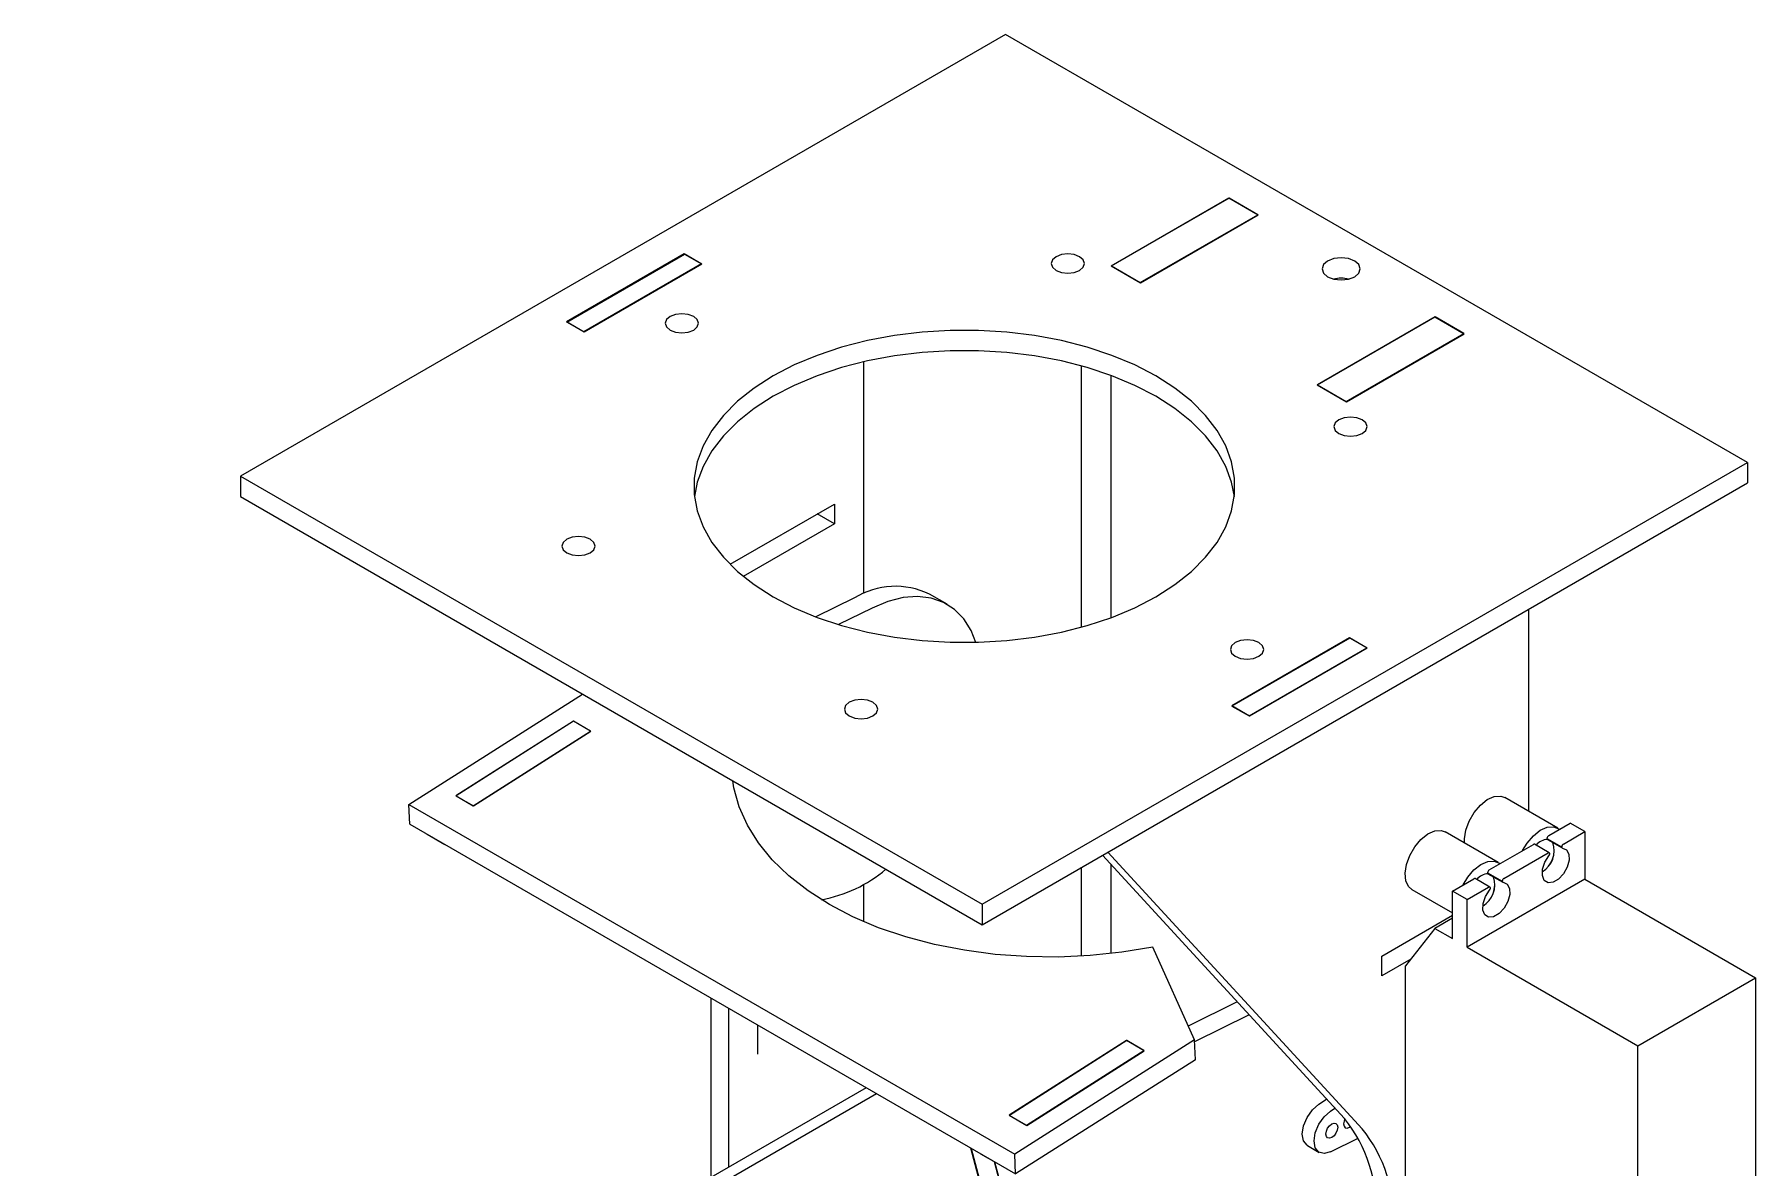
# Model space of a CAD drawing. Header units: millimetres. Extents: x -892 to 1085, y 100 to 1264.
# Drawn here: x 298.9 to 505.6, y 1127.5 to 1263.6 of the extents above; entities that cross this region are included whole.
import ezdxf

# ---------------------------------------------------------------- set-up
doc = ezdxf.new("R2010")
doc.units = ezdxf.units.MM

msp = doc.modelspace()

# ---------------------------------------------------------------- linework, layer by layer
at = {"color": 7, "linetype": 'Continuous', "lineweight": 15}
for p, q in [((415.53, 1263.58), (323.61, 1210.51)), ((504.63, 1212.14), (415.53, 1263.58)), ((428.19, 1235.78), (442.33, 1243.94)), ((442.37, 1243.92), (428.23, 1235.76)), ((442.33, 1243.94), (445.87, 1241.9)), ((445.83, 1241.92), (442.37, 1243.92)), ((431.69, 1233.76), (445.83, 1241.92)), ((431.73, 1233.74), (445.87, 1241.9)), ((376.93, 1237.21), (362.78, 1229.04)), ((362.82, 1229.02), (376.96, 1237.19)), ((379.05, 1235.98), (376.93, 1237.21)), ((376.96, 1237.19), (379.01, 1236)), ((379.01, 1236), (364.87, 1227.84)), ((379.05, 1235.98), (364.91, 1227.82)), ((428.19, 1235.78), (431.73, 1233.74)), ((428.23, 1235.76), (431.69, 1233.76)), ((364.91, 1227.82), (362.78, 1229.04)), ((364.87, 1227.84), (362.82, 1229.02)), ((452.94, 1221.49), (467.08, 1229.65)), ((467.12, 1229.63), (452.98, 1221.47)), ((467.08, 1229.65), (470.62, 1227.61)), ((470.58, 1227.63), (467.12, 1229.63)), ((456.44, 1219.47), (470.58, 1227.63)), ((456.48, 1219.45), (470.62, 1227.61)), ((398.49, 1196.4), (398.49, 1224.25)), ((424.66, 1192.37), (424.66, 1223.75)), ((428.19, 1193.51), (428.19, 1222.6)), ((452.94, 1221.49), (456.48, 1219.45)), ((452.98, 1221.47), (456.44, 1219.47)), ((412.71, 1159.08), (504.63, 1212.14)), ((504.63, 1212.14), (504.63, 1209.69)), ((323.61, 1210.51), (412.71, 1159.08)), ((323.61, 1210.51), (323.61, 1208.06)), ((412.71, 1156.63), (504.63, 1209.69)), ((323.61, 1208.06), (412.71, 1156.63)), ((382.42, 1199.92), (394.96, 1207.16)), ((394.96, 1204.79), (392.91, 1205.97)), ((394.96, 1207.16), (394.96, 1204.79)), ((394.96, 1204.79), (384.02, 1198.47)), ((397.37, 1195.89), (392.75, 1193.6)), ((408.49, 1195.12), (406.37, 1196.35)), ((399.49, 1194.67), (395.47, 1192.67)), ((478.4, 1170.22), (478.4, 1194.55)), ((456.83, 1191.08), (442.69, 1182.91)), ((456.87, 1191.06), (442.72, 1182.89)), ((458.95, 1189.85), (456.83, 1191.08)), ((458.92, 1189.87), (456.87, 1191.06)), ((444.77, 1181.71), (458.92, 1189.87)), ((458.95, 1189.85), (444.81, 1181.69)), ((343.85, 1171.08), (364.71, 1184.33)), ((444.81, 1181.69), (442.69, 1182.91)), ((442.72, 1182.89), (444.77, 1181.71)), ((363.6, 1181.09), (349.47, 1172.12)), ((363.63, 1181.07), (349.51, 1172.09)), ((365.72, 1179.87), (363.6, 1181.09)), ((365.68, 1179.89), (363.63, 1181.07)), ((351.56, 1170.91), (365.68, 1179.89)), ((351.59, 1170.89), (365.72, 1179.87)), ((343.85, 1171.08), (416.62, 1129.07)), ((343.96, 1168.69), (343.85, 1171.08)), ((349.47, 1172.12), (351.59, 1170.89)), ((349.51, 1172.09), (351.56, 1170.91)), ((481.85, 1168.23), (475.48, 1171.9)), ((343.96, 1168.69), (416.72, 1126.69)), ((480.77, 1167.34), (483.35, 1168.83)), ((485.11, 1167.81), (483.35, 1168.83)), ((346.05, 1167.49), (348.17, 1166.26)), ((474.7, 1164.11), (468.34, 1167.78)), ((473.62, 1163.21), (478.93, 1166.28)), ((480.84, 1165.27), (479.08, 1166.29)), ((480.55, 1166.99), (482.32, 1165.97)), ((480.62, 1166.87), (482.38, 1165.85)), ((482.53, 1166.32), (485.11, 1167.81)), ((485.11, 1167.81), (485.11, 1162.09)), ((427.16, 1164.97), (456.23, 1133.34)), ((427.81, 1165.35), (458.35, 1132.11)), ((475.39, 1162.19), (480.69, 1165.26)), ((424.66, 1152.85), (424.66, 1163.52)), ((428.19, 1153.16), (428.19, 1163.85)), ((469.2, 1160.66), (471.79, 1162.15)), ((485.11, 1162.09), (470.97, 1153.93)), ((473.7, 1161.15), (471.94, 1162.17)), ((473.41, 1162.87), (475.18, 1161.85)), ((473.47, 1162.75), (475.24, 1161.73)), ((485.11, 1162.09), (505.62, 1150.25)), ((398.49, 1156.98), (398.49, 1161.47)), ((464.34, 1160.85), (469.2, 1158.04)), ((469.2, 1154.95), (469.2, 1160.66)), ((470.97, 1159.64), (469.2, 1160.66)), ((470.97, 1159.64), (473.55, 1161.13)), ((412.71, 1159.08), (412.71, 1156.63)), ((470.97, 1153.93), (470.97, 1159.64)), ((460.72, 1152.86), (469.2, 1157.76)), ((467.08, 1156.17), (463.55, 1151.68)), ((469.2, 1157.4), (467.08, 1156.17)), ((467.08, 1156.17), (469.2, 1154.95)), ((438.21, 1142.79), (433.21, 1153.93)), ((470.97, 1153.93), (491.48, 1142.09)), ((460.72, 1150.5), (460.72, 1152.86)), ((464.2, 1152.5), (460.72, 1150.5)), ((463.55, 1124.73), (463.55, 1151.68)), ((491.48, 1142.09), (505.62, 1150.25)), ((505.62, 1150.25), (505.62, 1116.77)), ((380.11, 1147.82), (380.11, 1126.28)), ((382.23, 1146.6), (382.23, 1127.51)), ((443.35, 1147.36), (437.47, 1144.45)), ((444.78, 1145.8), (438.22, 1142.54)), ((385.77, 1141.06), (385.77, 1144.56)), ((430.06, 1142.72), (415.94, 1133.74)), ((430.1, 1142.7), (415.98, 1133.72)), ((438.21, 1142.79), (416.62, 1129.07)), ((418.03, 1132.54), (432.15, 1141.52)), ((418.06, 1132.52), (432.19, 1141.49)), ((432.19, 1141.49), (430.06, 1142.72)), ((432.15, 1141.52), (430.1, 1142.7)), ((438.32, 1140.41), (438.21, 1142.79)), ((491.48, 1108.61), (491.48, 1142.09)), ((438.32, 1140.41), (416.72, 1126.69)), ((398.77, 1137.05), (298.86, 1079.38)), ((400.03, 1136.32), (300.86, 1079.07)), ((453.14, 1135.05), (454.09, 1135.67)), ((415.94, 1133.74), (418.06, 1132.52)), ((415.98, 1133.72), (418.03, 1132.54)), ((454.56, 1134.24), (455.09, 1134.58)), ((454.56, 1129.35), (457.9, 1131)), ((456.83, 1132.29), (457, 1132.41)), ((416.07, 1112.09), (411.36, 1129.78)), ((411.4, 1129.76), (416.11, 1112.11)), ((412.52, 1129.12), (414.64, 1127.89)), ((416.72, 1126.69), (416.62, 1129.07)), ((451.79, 1130.1), (453.21, 1129.28)), ((418.16, 1113.3), (414.2, 1128.14)), ((418.2, 1113.32), (414.25, 1128.11))]:
    msp.add_line(p, q, dxfattribs=at)
at = {"color": 7, "linetype": 'Continuous', "lineweight": 15, "flags": 128}
for points in [[(421.59, 1236.87), (421.16, 1236.49), (421.01, 1236.05), (421.16, 1235.61), (421.59, 1235.23), (422.24, 1234.98), (423.01, 1234.9), (423.77, 1234.98), (424.42, 1235.23), (424.86, 1235.61), (425.01, 1236.05), (424.86, 1236.49), (424.42, 1236.87), (423.77, 1237.12), (423.01, 1237.2), (422.24, 1237.12), (421.59, 1236.87)], [(454.21, 1236.35), (453.71, 1235.92), (453.54, 1235.41), (453.71, 1234.9), (454.21, 1234.47), (454.96, 1234.18), (455.84, 1234.08), (456.72, 1234.18), (457.47, 1234.47), (457.96, 1234.9), (458.14, 1235.41), (457.96, 1235.92), (457.47, 1236.35), (456.72, 1236.64), (455.84, 1236.74), (454.96, 1236.64), (454.21, 1236.35)], [(375.23, 1229.69), (374.8, 1229.32), (374.64, 1228.88), (374.8, 1228.44), (375.23, 1228.06), (375.88, 1227.81), (376.64, 1227.72), (377.41, 1227.81), (378.06, 1228.06), (378.49, 1228.44), (378.64, 1228.88), (378.49, 1229.32), (378.06, 1229.69), (377.41, 1229.95), (376.64, 1230.03), (375.88, 1229.95), (375.23, 1229.69)], [(387.6, 1222.55), (385.33, 1221.09), (383.33, 1219.5), (381.63, 1217.8), (380.24, 1216.01), (379.19, 1214.14), (378.49, 1212.22), (378.13, 1210.27), (378.13, 1208.3), (378.49, 1206.35), (379.19, 1204.43), (380.24, 1202.56), (381.63, 1200.77), (383.33, 1199.07), (385.33, 1197.48), (387.6, 1196.02), (390.13, 1194.7), (392.88, 1193.55), (395.83, 1192.57), (398.94, 1191.77), (402.17, 1191.16), (405.5, 1190.75), (408.88, 1190.55), (412.29, 1190.55), (415.67, 1190.75), (419, 1191.16), (422.23, 1191.77), (425.34, 1192.57), (428.29, 1193.55), (431.04, 1194.7), (433.57, 1196.02), (435.84, 1197.48), (437.84, 1199.07), (439.54, 1200.77), (440.93, 1202.56), (441.98, 1204.43), (442.68, 1206.35), (443.04, 1208.3), (443.04, 1210.27), (442.68, 1212.22), (441.98, 1214.14), (440.93, 1216.01), (439.54, 1217.8), (437.84, 1219.5), (435.84, 1221.09), (433.57, 1222.55), (431.04, 1223.87), (428.29, 1225.02), (425.34, 1226), (422.23, 1226.8), (419, 1227.41), (415.67, 1227.82), (412.29, 1228.02), (408.88, 1228.02), (405.5, 1227.82), (402.17, 1227.41), (398.94, 1226.8), (395.83, 1226), (392.88, 1225.02), (390.13, 1223.87), (387.6, 1222.55)], [(443.02, 1208.06), (442.68, 1209.77), (441.98, 1211.69), (440.93, 1213.56), (439.54, 1215.35), (437.84, 1217.05), (435.84, 1218.64), (433.57, 1220.1), (431.04, 1221.42), (428.29, 1222.57), (425.34, 1223.55), (422.23, 1224.35), (419, 1224.96), (415.67, 1225.37), (412.29, 1225.57), (408.88, 1225.57), (405.5, 1225.37), (402.17, 1224.96), (398.94, 1224.35), (395.83, 1223.55), (392.88, 1222.57), (390.13, 1221.42), (387.6, 1220.1)], [(387.6, 1220.1), (385.33, 1218.64), (383.33, 1217.05), (381.63, 1215.35), (380.24, 1213.56), (379.19, 1211.69), (378.49, 1209.77), (378.15, 1208.06)], [(455.54, 1217.27), (455.1, 1216.9), (454.95, 1216.46), (455.1, 1216.01), (455.54, 1215.64), (456.18, 1215.39), (456.95, 1215.3), (457.71, 1215.39), (458.36, 1215.64), (458.8, 1216.01), (458.95, 1216.46), (458.8, 1216.9), (458.36, 1217.27), (457.71, 1217.52), (456.95, 1217.61), (456.18, 1217.52), (455.54, 1217.27)], [(362.81, 1202.93), (362.37, 1202.55), (362.22, 1202.11), (362.37, 1201.67), (362.81, 1201.3), (363.46, 1201.05), (364.22, 1200.96), (364.99, 1201.05), (365.63, 1201.3), (366.07, 1201.67), (366.22, 1202.11), (366.07, 1202.55), (365.63, 1202.93), (364.99, 1203.18), (364.22, 1203.27), (363.46, 1203.18), (362.81, 1202.93)], [(411.97, 1190.54), (411.39, 1191.95), (410.49, 1193.37), (409.38, 1194.51), (408.07, 1195.35), (406.58, 1195.87), (404.95, 1196.06), (403.21, 1195.92), (401.37, 1195.45), (399.49, 1194.67)], [(443.11, 1190.51), (442.68, 1190.13), (442.53, 1189.69), (442.68, 1189.25), (443.11, 1188.87), (443.76, 1188.62), (444.53, 1188.54), (445.29, 1188.62), (445.94, 1188.87), (446.37, 1189.25), (446.53, 1189.69), (446.37, 1190.13), (445.94, 1190.51), (445.29, 1190.76), (444.53, 1190.85), (443.76, 1190.76), (443.11, 1190.51)], [(396.75, 1183.34), (396.31, 1182.96), (396.16, 1182.52), (396.31, 1182.08), (396.75, 1181.7), (397.4, 1181.45), (398.16, 1181.36), (398.93, 1181.45), (399.58, 1181.7), (400.01, 1182.08), (400.16, 1182.52), (400.01, 1182.96), (399.58, 1183.34), (398.93, 1183.59), (398.16, 1183.67), (397.4, 1183.59), (396.75, 1183.34)], [(433.21, 1153.93), (429.48, 1153.32), (425.68, 1152.92), (421.86, 1152.74), (418.04, 1152.79), (414.27, 1153.06), (410.57, 1153.55), (406.98, 1154.25), (403.53, 1155.16), (400.26, 1156.27), (397.19, 1157.57), (394.36, 1159.05), (391.79, 1160.69), (389.49, 1162.49), (387.5, 1164.41), (385.84, 1166.45), (384.51, 1168.59), (383.52, 1170.8), (382.9, 1173.08), (382.76, 1173.91)], [(470.67, 1166.43), (470.66, 1166.95), (470.82, 1168), (471.22, 1169.08), (471.81, 1170.11), (472.56, 1171), (473.39, 1171.65), (474.23, 1172.02), (475, 1172.07), (475.48, 1171.9)], [(477.64, 1165.53), (478.18, 1166.44), (478.93, 1167.32), (479.76, 1167.98), (480.59, 1168.35), (481.36, 1168.4), (482, 1168.13), (482.05, 1168.08)], [(464.34, 1160.85), (463.94, 1161.21), (463.6, 1161.91), (463.51, 1162.82), (463.68, 1163.87), (464.07, 1164.96), (464.67, 1165.99), (465.42, 1166.87), (466.25, 1167.53), (467.09, 1167.9), (467.86, 1167.95), (468.34, 1167.78)], [(470.5, 1161.41), (471.04, 1162.32), (471.78, 1163.2), (472.61, 1163.85), (473.45, 1164.22), (474.22, 1164.27), (474.86, 1164), (474.91, 1163.96)], [(482.43, 1165.84), (482.91, 1165.62), (483.19, 1165.11), (483.22, 1164.37), (482.99, 1163.53), (482.54, 1162.73), (481.94, 1162.09), (481.29, 1161.72), (480.69, 1161.67), (480.24, 1161.95), (480.01, 1162.52), (480.03, 1163.28), (480.31, 1164.12), (480.8, 1164.9)], [(480.91, 1165.15), (480.9, 1165.19), (480.88, 1165.23), (480.86, 1165.26), (480.84, 1165.27), (480.81, 1165.28), (480.77, 1165.28), (480.73, 1165.27), (480.69, 1165.26)], [(475.29, 1161.72), (475.77, 1161.5), (476.05, 1160.98), (476.08, 1160.25), (475.85, 1159.41), (475.4, 1158.61), (474.8, 1157.97), (474.15, 1157.59), (473.55, 1157.54), (473.1, 1157.82), (472.87, 1158.39), (472.89, 1159.16), (473.17, 1160), (473.66, 1160.78)], [(473.76, 1161.03), (473.76, 1161.07), (473.74, 1161.11), (473.72, 1161.13), (473.7, 1161.15), (473.66, 1161.16), (473.63, 1161.16), (473.59, 1161.15), (473.55, 1161.13)], [(451.79, 1130.1), (451.74, 1130.13), (451.32, 1130.66), (451.17, 1131.47), (451.32, 1132.45), (451.74, 1133.47), (452.38, 1134.38), (453.14, 1135.05)], [(454.56, 1129.35), (453.79, 1129.14), (453.16, 1129.31), (452.73, 1129.84), (452.59, 1130.65), (452.73, 1131.64), (453.16, 1132.65), (453.79, 1133.56), (454.56, 1134.24)], [(456.28, 1133.29), (456.18, 1133.04), (456.12, 1132.7), (456.18, 1132.41), (456.33, 1132.24), (456.56, 1132.19), (456.83, 1132.29)], [(454.71, 1131.06), (454.44, 1130.97), (454.21, 1131.01), (454.06, 1131.19), (454, 1131.47), (454.06, 1131.81), (454.21, 1132.17), (454.44, 1132.48), (454.71, 1132.7), (454.98, 1132.79), (455.21, 1132.75), (455.36, 1132.57), (455.42, 1132.29), (455.36, 1131.94), (455.21, 1131.59), (454.98, 1131.28), (454.71, 1131.06)]]:
    msp.add_lwpolyline(points, dxfattribs=at)
at = {"color": 7, "linetype": 'Continuous', "lineweight": 15}
for centre, radius, start, end in [((455.84, 1230.47), 3.82, 76.5422, 103.4578), ((402.29, 1187.89), 9.39, 64.2162, 121.5868), ((479.01, 1166.16), 0.145, 64.4088, 126.9016), ((480.74, 1164.92), 1.95, 93.1972, 139.5486), ((478.43, 1165.53), 2.99, 301.4079, 18.7865), ((478.47, 1165.52), 2.96, 300.9313, 19.263), ((481.02, 1166.95), 0.466, 122.7991, 174.3476), ((480.69, 1166.99), 0.141, 179.8529, 235.6085), ((482.79, 1165.92), 0.466, 122.7991, 174.3476), ((480.43, 1165.2), 0.474, 320.5737, 354.0506), ((482.45, 1165.96), 0.125, 176.8142, 261.0711), ((390.48, 1175.81), 16.44, 280.2012, 310.4466), ((471.87, 1162.04), 0.145, 64.4088, 126.9016), ((473.6, 1160.8), 1.95, 93.1972, 139.5486), ((471.29, 1161.41), 2.99, 301.4079, 18.7865), ((471.33, 1161.4), 2.96, 300.9313, 19.263), ((473.88, 1162.82), 0.466, 122.7991, 174.3476), ((473.55, 1162.87), 0.141, 179.8529, 235.6085), ((475.64, 1161.8), 0.466, 122.7991, 174.3476), ((473.29, 1161.08), 0.474, 320.5737, 354.0506), ((475.3, 1161.84), 0.125, 176.8142, 261.0711), ((442.82, 1122.54), 17.22, 356.751, 38.846), ((444.94, 1121.32), 17.22, 356.751, 38.846)]:
    msp.add_arc(centre, radius, start, end, dxfattribs=at)

doc.saveas('drawing.dxf')
